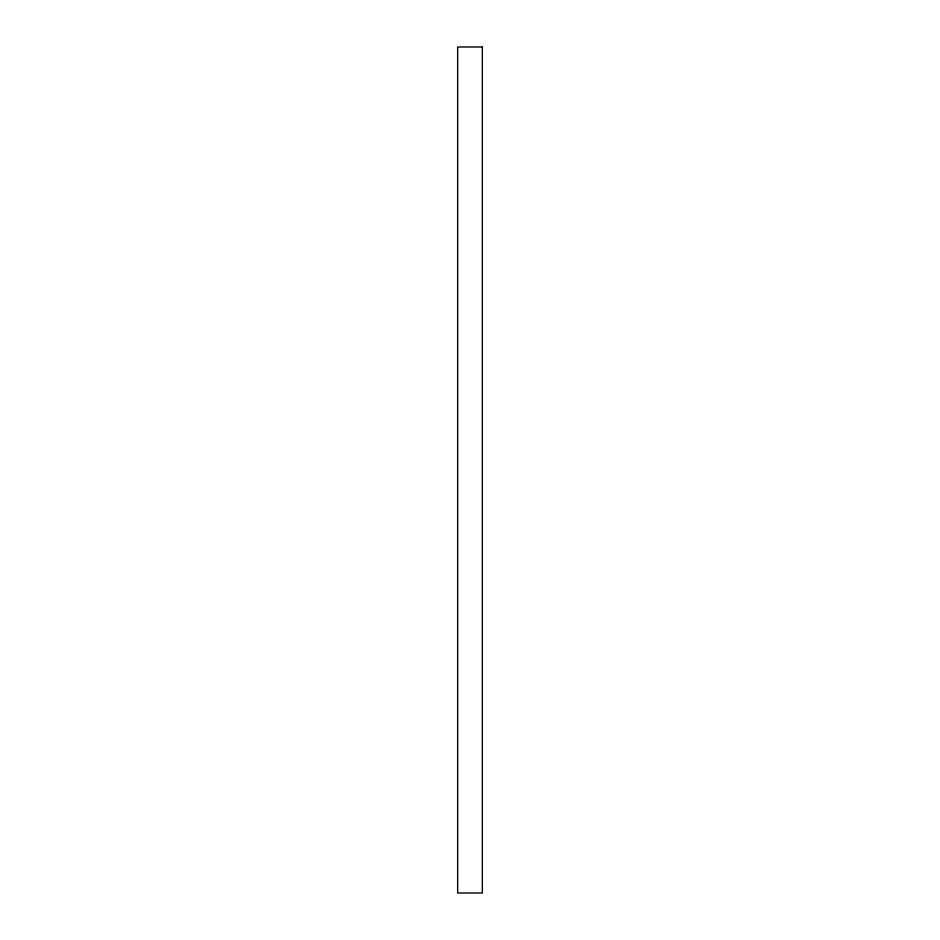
<?xml version="1.0" encoding="UTF-8"?>
<svg xmlns="http://www.w3.org/2000/svg" width="940" height="940" viewBox="0 0 940 940"><rect width="100%" height="100%" fill="white"/><g stroke="black" fill="none" stroke-linecap="round" stroke-linejoin="round"><path stroke-width="1.41" d="M482.338 47L457.663 47L457.663 893L482.338 893L482.338 47"/></g></svg>
